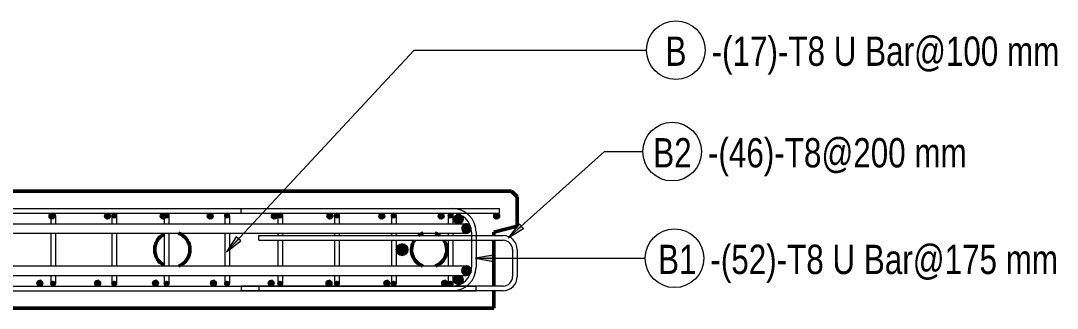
# Model space of a CAD drawing. Header units: millimetres. Extents: x -5092 to 6076, y 17515 to 18426.
# Drawn here: x -3367 to -1601, y 17935 to 18426 of the extents above; entities that cross this region are included whole.
import ezdxf

# ---------------------------------------------------------------- set-up
doc = ezdxf.new("R2010")
doc.units = ezdxf.units.MM
for name, color, linetype, lineweight in [('A-WALL', 113, 'Continuous', 25), ('S-RBAR', 171, 'Continuous', 18), ('S-RBAR-IDEN', 171, 'Continuous', 9)]:
    doc.layers.add(name, color=color, linetype=linetype, lineweight=lineweight)
doc.styles.add('Nirmala UI Semilight', font='NirmalaS.ttf', dxfattribs={"width": 0.8, "height": 50})

# ---------------------------------------------------------------- blocks, each defined once
blk = doc.blocks.new('M_Rebar Tag_rfa Dimension - ARROW-793927-Elevation Top 1')
at = {"layer": 'S-RBAR-IDEN'}
blk.add_circle((-2253.3, 18020.7), 50, dxfattribs=at)

msp = doc.modelspace()

# ---------------------------------------------------------------- hatches: boundary and pattern name
at = {"layer": 'S-RBAR'}
h = msp.add_hatch(color=256, dxfattribs=at)
edge = h.paths.add_edge_path()
edge.add_arc((-3313.8, 18092.4), 5, 0, 360)
for points in [[(-3315.4, 18087.7), (-3309.8, 18089.5), (-3309.8, 18095.4), (-3315.4, 18097.2), (-3318.8, 18092.4), (-3315.6, 18088)], [(-3313.1, 18089.6), (-3308.6, 18091.1), (-3308.6, 18095.8), (-3313.1, 18097.2), (-3315.9, 18093.4), (-3315.6, 18093.1)], [(-3220.7, 18087.7), (-3215.1, 18089.5), (-3215.1, 18095.4), (-3220.7, 18097.2), (-3224.1, 18092.4)], [(-3208.9, 18089.6), (-3204.4, 18091.1), (-3204.4, 18095.8), (-3208.9, 18097.2), (-3211.6, 18093.4)], [(-3126, 18087.7), (-3120.4, 18089.5), (-3120.4, 18095.4), (-3126, 18097.2), (-3129.4, 18092.4)], [(-3119.7, 18089.6), (-3115.2, 18091.1), (-3115.2, 18095.8), (-3119.7, 18097.2), (-3122.4, 18093.4)], [(-3045.6, 18087.7), (-3040, 18089.5), (-3040, 18095.4), (-3045.6, 18097.2), (-3049.1, 18092.4)], [(-3016.7, 18089.6), (-3012.2, 18091.1), (-3012.2, 18095.8), (-3016.7, 18097.2), (-3019.5, 18093.4)], [(-2936.6, 18087.7), (-2931, 18089.5), (-2931, 18095.4), (-2936.6, 18097.2), (-2940, 18092.4)], [(-2926.2, 18089.6), (-2921.8, 18091.1), (-2921.8, 18095.8), (-2926.2, 18097.2), (-2929, 18093.4)], [(-2841.8, 18087.7), (-2836.3, 18089.5), (-2836.3, 18095.4), (-2841.8, 18097.2), (-2845.3, 18092.4)], [(-2829.5, 18089.6), (-2825, 18091.1), (-2825, 18095.8), (-2829.5, 18097.2), (-2832.3, 18093.4)], [(-2753.4, 18087.7), (-2747.8, 18089.5), (-2747.8, 18095.4), (-2753.4, 18097.2), (-2756.9, 18092.4)], [(-2732.8, 18089.6), (-2728.3, 18091.1), (-2728.3, 18095.8), (-2732.8, 18097.2), (-2735.6, 18093.4)], [(-2652.4, 18087.7), (-2646.9, 18089.5), (-2646.9, 18095.4), (-2652.4, 18097.2), (-2655.9, 18092.4)], [(-2636.1, 18089.6), (-2631.6, 18091.1), (-2631.6, 18095.8), (-2636.1, 18097.2), (-2638.8, 18093.4)], [(-2621.5, 18079.4), (-2615.2, 18082.4), (-2613.7, 18089.2), (-2618, 18094.6), (-2624.9, 18094.6), (-2629.2, 18089.2), (-2627.7, 18082.4)], [(-2557.7, 18087.7), (-2552.2, 18089.5), (-2552.2, 18095.4), (-2557.7, 18097.2), (-2561.2, 18092.4)], [(-2607.8, 18063.4), (-2601.6, 18066.4), (-2600.1, 18072.6), (-2600.5, 18073.7), (-2604.4, 18078.6), (-2611.3, 18078.6), (-2615.6, 18073.2), (-2614.1, 18066.4)], [(-2717.3, 18025.4), (-2710.2, 18028.4), (-2707.3, 18035.4), (-2710.2, 18042.5), (-2717.3, 18045.4), (-2724.4, 18042.5), (-2727.3, 18035.4), (-2724.4, 18028.4)], [(-2607.8, 17991.6), (-2601.6, 17994.6), (-2600, 18001.3), (-2604.4, 18006.8), (-2611.3, 18006.8), (-2615.6, 18001.3), (-2614.1, 17994.6), (-2611.3, 17993.2)], [(-3332.8, 17973.7), (-3329.4, 17978.4), (-3332.8, 17983.2), (-3338.4, 17981.4), (-3338.4, 17975.5)], [(-3313.1, 17973.6), (-3308.6, 17975.1), (-3308.6, 17979.8), (-3313.1, 17981.2), (-3315.9, 17977.4), (-3315.6, 17977.1)], [(-3234.3, 17973.7), (-3230.9, 17978.4), (-3234.3, 17983.2), (-3239.9, 17981.4), (-3239.9, 17975.5)], [(-3208.9, 17973.6), (-3204.4, 17975.1), (-3204.4, 17979.8), (-3208.9, 17981.2), (-3211.6, 17977.4)], [(-3135.8, 17973.7), (-3132.3, 17978.4), (-3135.8, 17983.2), (-3141.4, 17981.4), (-3141.4, 17975.5)], [(-3119.7, 17973.6), (-3115.2, 17975.1), (-3115.2, 17979.8), (-3119.7, 17981.2), (-3122.4, 17977.4)], [(-3037.3, 17973.7), (-3033.8, 17978.4), (-3037.3, 17983.2), (-3042.9, 17981.4), (-3042.9, 17975.5)], [(-3016.7, 17973.6), (-3012.2, 17975.1), (-3012.2, 17979.8), (-3016.7, 17981.2), (-3019.5, 17977.4)], [(-2938.8, 17973.7), (-2935.3, 17978.4), (-2938.8, 17983.2), (-2944.4, 17981.4), (-2944.4, 17975.5)], [(-2926.2, 17973.6), (-2921.8, 17975.1), (-2921.8, 17979.8), (-2926.2, 17981.2), (-2929, 17977.4)], [(-2840.3, 17973.7), (-2836.8, 17978.4), (-2840.3, 17983.2), (-2845.9, 17981.4), (-2845.9, 17975.5)], [(-2829.5, 17973.6), (-2825, 17975.1), (-2825, 17979.8), (-2829.5, 17981.2), (-2832.3, 17977.4)], [(-2741.8, 17973.7), (-2738.3, 17978.4), (-2741.8, 17983.2), (-2747.4, 17981.4), (-2747.4, 17975.5)], [(-2732.8, 17973.6), (-2728.3, 17975.1), (-2728.3, 17979.8), (-2732.8, 17981.2), (-2735.6, 17977.4)], [(-2643.3, 17973.7), (-2639.8, 17978.4), (-2643.3, 17983.2), (-2648.9, 17981.4), (-2648.9, 17975.5)], [(-2636.1, 17973.6), (-2631.6, 17975.1), (-2631.6, 17979.8), (-2636.1, 17981.2), (-2638.8, 17977.4)], [(-2621.5, 17975.7), (-2615.2, 17978.7), (-2613.7, 17985.5), (-2618, 17990.9), (-2624.9, 17990.9), (-2629.2, 17985.5), (-2627.7, 17978.7)]]:
    msp.add_hatch(color=256, dxfattribs=at).paths.add_polyline_path(points)
h = msp.add_hatch(color=256, dxfattribs=at)
edge = h.paths.add_edge_path()
edge.add_arc((-3311.9, 18093.4), 4, 0, 360)
h = msp.add_hatch(color=256, dxfattribs=at)
edge = h.paths.add_edge_path()
edge.add_arc((-3219.1, 18092.4), 5, 0, 360)
h = msp.add_hatch(color=256, dxfattribs=at)
edge = h.paths.add_edge_path()
edge.add_arc((-3207.6, 18093.4), 4, 0, 360)
h = msp.add_hatch(color=256, dxfattribs=at)
edge = h.paths.add_edge_path()
edge.add_arc((-3124.4, 18092.4), 5, 0, 360)
h = msp.add_hatch(color=256, dxfattribs=at)
edge = h.paths.add_edge_path()
edge.add_arc((-3118.4, 18093.4), 4, 0, 360)
h = msp.add_hatch(color=256, dxfattribs=at)
edge = h.paths.add_edge_path()
edge.add_arc((-3044.1, 18092.4), 5, 0, 360)
h = msp.add_hatch(color=256, dxfattribs=at)
edge = h.paths.add_edge_path()
edge.add_arc((-3015.5, 18093.4), 4, 0, 360)
h = msp.add_hatch(color=256, dxfattribs=at)
edge = h.paths.add_edge_path()
edge.add_arc((-2935, 18092.4), 5, 0, 360)
h = msp.add_hatch(color=256, dxfattribs=at)
edge = h.paths.add_edge_path()
edge.add_arc((-2925, 18093.4), 4, 0, 360)
h = msp.add_hatch(color=256, dxfattribs=at)
edge = h.paths.add_edge_path()
edge.add_arc((-2840.3, 18092.4), 5, 0, 360)
h = msp.add_hatch(color=256, dxfattribs=at)
edge = h.paths.add_edge_path()
edge.add_arc((-2828.3, 18093.4), 4, 0, 360)
h = msp.add_hatch(color=256, dxfattribs=at)
edge = h.paths.add_edge_path()
edge.add_arc((-2751.9, 18092.4), 5, 0, 360)
h = msp.add_hatch(color=256, dxfattribs=at)
edge = h.paths.add_edge_path()
edge.add_arc((-2731.6, 18093.4), 4, 0, 360)
h = msp.add_hatch(color=256, dxfattribs=at)
edge = h.paths.add_edge_path()
edge.add_arc((-2650.9, 18092.4), 5, 0, 360)
h = msp.add_hatch(color=256, dxfattribs=at)
edge = h.paths.add_edge_path()
edge.add_arc((-2634.8, 18093.4), 4, 0, 360)
h = msp.add_hatch(color=256, dxfattribs=at)
edge = h.paths.add_edge_path()
edge.add_arc((-2621.5, 18087.4), 8, 0, 360)
h = msp.add_hatch(color=256, dxfattribs=at)
edge = h.paths.add_edge_path()
edge.add_arc((-2556.2, 18092.4), 5, 0, 360)
h = msp.add_hatch(color=256, dxfattribs=at)
edge = h.paths.add_edge_path()
edge.add_arc((-2607.8, 18071.4), 8, 15.5383, 270)
edge.add_line((-2607.8, 18063.4), (-2607.8, 18071.4))
edge.add_line((-2607.8, 18071.4), (-2600.1, 18073.5))
h = msp.add_hatch(color=256, dxfattribs=at)
edge = h.paths.add_edge_path()
edge.add_arc((-2607.8, 18071.4), 8, 270, 368.8793)
edge.add_line((-2599.9, 18072.6), (-2607.8, 18071.4))
edge.add_line((-2607.8, 18071.4), (-2607.8, 18063.4))
h = msp.add_hatch(color=256, dxfattribs=at)
edge = h.paths.add_edge_path()
edge.add_arc((-2717.3, 18035.4), 10, 0, 360)
h = msp.add_hatch(color=256, dxfattribs=at)
edge = h.paths.add_edge_path()
edge.add_arc((-2607.8, 17999.6), 8, 0, 360)
h = msp.add_hatch(color=256, dxfattribs=at)
edge = h.paths.add_edge_path()
edge.add_arc((-3334.4, 17978.4), 5, 0, 360)
h = msp.add_hatch(color=256, dxfattribs=at)
edge = h.paths.add_edge_path()
edge.add_arc((-3311.9, 17977.4), 4, 0, 360)
h = msp.add_hatch(color=256, dxfattribs=at)
edge = h.paths.add_edge_path()
edge.add_arc((-3235.9, 17978.4), 5, 0, 360)
h = msp.add_hatch(color=256, dxfattribs=at)
edge = h.paths.add_edge_path()
edge.add_arc((-3207.6, 17977.4), 4, 0, 360)
h = msp.add_hatch(color=256, dxfattribs=at)
edge = h.paths.add_edge_path()
edge.add_arc((-3137.3, 17978.4), 5, 0, 360)
h = msp.add_hatch(color=256, dxfattribs=at)
edge = h.paths.add_edge_path()
edge.add_arc((-3118.4, 17977.4), 4, 0, 360)
h = msp.add_hatch(color=256, dxfattribs=at)
edge = h.paths.add_edge_path()
edge.add_arc((-3038.8, 17978.4), 5, 0, 360)
h = msp.add_hatch(color=256, dxfattribs=at)
edge = h.paths.add_edge_path()
edge.add_arc((-3015.5, 17977.4), 4, 0, 360)
h = msp.add_hatch(color=256, dxfattribs=at)
edge = h.paths.add_edge_path()
edge.add_arc((-2940.3, 17978.4), 5, 0, 360)
h = msp.add_hatch(color=256, dxfattribs=at)
edge = h.paths.add_edge_path()
edge.add_arc((-2925, 17977.4), 4, 0, 360)
h = msp.add_hatch(color=256, dxfattribs=at)
edge = h.paths.add_edge_path()
edge.add_arc((-2841.8, 17978.4), 5, 0, 360)
h = msp.add_hatch(color=256, dxfattribs=at)
edge = h.paths.add_edge_path()
edge.add_arc((-2828.3, 17977.4), 4, 0, 360)
h = msp.add_hatch(color=256, dxfattribs=at)
edge = h.paths.add_edge_path()
edge.add_arc((-2743.3, 17978.4), 5, 0, 360)
h = msp.add_hatch(color=256, dxfattribs=at)
edge = h.paths.add_edge_path()
edge.add_arc((-2731.6, 17977.4), 4, 0, 360)
h = msp.add_hatch(color=256, dxfattribs=at)
edge = h.paths.add_edge_path()
edge.add_arc((-2644.8, 17978.4), 5, 0, 360)
h = msp.add_hatch(color=256, dxfattribs=at)
edge = h.paths.add_edge_path()
edge.add_arc((-2634.8, 17977.4), 4, 0, 360)
h = msp.add_hatch(color=256, dxfattribs=at)
edge = h.paths.add_edge_path()
edge.add_arc((-2621.5, 17983.7), 8, 0, 360)
at = {"layer": 'S-RBAR-IDEN'}
for points in [[(-2536.5, 18055.5), (-2510.6, 18071.7), (-2517.7, 18079.5)], [(-3016.6, 18031.8), (-2992.3, 18050.2), (-3000.1, 18057.4)], [(-2592.4, 18020.7), (-2562.4, 18015.4), (-2562.4, 18026)]]:
    msp.add_hatch(color=256, dxfattribs=at).paths.add_polyline_path(points)

# ---------------------------------------------------------------- linework, layer by layer
at = {"layer": 'A-WALL', "lineweight": 50}
for p, q in [((-2531.2, 18135.4), (-4286.2, 18135.4)), ((-2521.2, 18125.4), (-2531.2, 18135.4)), ((-2521.2, 18075.4), (-2521.2, 18125.4)), ((-2561.2, 18065.4), (-2521.2, 18075.4)), ((-2561.2, 18059.4), (-2561.2, 18065.4)), ((-2561.2, 17973.4), (-2561.2, 18051.4)), ((-2561.2, 17935.4), (-2561.2, 17965.4)), ((-4256.2, 17935.4), (-2561.2, 17935.4))]:
    msp.add_line(p, q, dxfattribs=at)
for centre, start, end in [((-3108.7, 18035.4), 290.7515, 69.5415), ((-2671.2, 18035.4), 110.4585, 126.7336), ((-2671.2, 18035.4), 53.2664, 69.5415), ((-3108.7, 18035.4), 117.587, 242.413), ((-2671.2, 18035.4), 147.5159, 249.2485), ((-2671.2, 18035.4), 290.7515, 32.4841)]:
    msp.add_arc(centre, 30, start, end, dxfattribs=at)
at = {"layer": 'S-RBAR'}
for p, q in [((-4266.2, 18105.4), (-2551.2, 18105.4)), ((-2991.2, 18105.4), (-2631.2, 18105.4)), ((-2991.2, 18097.4), (-2991.2, 18105.4)), ((-2551.2, 18097.4), (-2551.2, 18105.4)), ((-4266.2, 18097.4), (-2551.2, 18097.4)), ((-3315.4, 18097.2), (-3318.8, 18092.4)), ((-3318.8, 18092.4), (-3315.6, 18088)), ((-3313.1, 18097.2), (-3315.9, 18093.4)), ((-3315.9, 18093.4), (-3315.9, 18079.6)), ((-3315.9, 18093.4), (-3315.6, 18093.1)), ((-3315.6, 18093.1), (-3313.1, 18089.6)), ((-3315.6, 18088), (-3315.4, 18087.7)), ((-3309.8, 18095.4), (-3315.4, 18097.2)), ((-3315.4, 18087.7), (-3309.8, 18089.5)), ((-3308.6, 18095.8), (-3313.1, 18097.2)), ((-3313.1, 18089.6), (-3308.6, 18091.1)), ((-3309.8, 18089.5), (-3309.8, 18095.4)), ((-3308.6, 18091.1), (-3308.6, 18095.8)), ((-3307.9, 18093.4), (-3307.9, 18079.6)), ((-3220.7, 18097.2), (-3224.1, 18092.4)), ((-3224.1, 18092.4), (-3220.7, 18087.7)), ((-3215.1, 18095.4), (-3220.7, 18097.2)), ((-3220.7, 18087.7), (-3215.1, 18089.5)), ((-3215.1, 18089.5), (-3215.1, 18095.4)), ((-3208.9, 18097.2), (-3211.6, 18093.4)), ((-3211.6, 18093.4), (-3211.6, 18079.6)), ((-3211.6, 18093.4), (-3208.9, 18089.6)), ((-3204.4, 18095.8), (-3208.9, 18097.2)), ((-3208.9, 18089.6), (-3204.4, 18091.1)), ((-3204.4, 18091.1), (-3204.4, 18095.8)), ((-3203.6, 18093.4), (-3203.6, 18079.6)), ((-3126, 18097.2), (-3129.4, 18092.4)), ((-3129.4, 18092.4), (-3126, 18087.7)), ((-3120.4, 18095.4), (-3126, 18097.2)), ((-3126, 18087.7), (-3120.4, 18089.5)), ((-3119.7, 18097.2), (-3122.4, 18093.4)), ((-3122.4, 18093.4), (-3122.4, 18079.6)), ((-3122.4, 18093.4), (-3119.7, 18089.6)), ((-3120.4, 18089.5), (-3120.4, 18095.4)), ((-3115.2, 18095.8), (-3119.7, 18097.2)), ((-3119.7, 18089.6), (-3115.2, 18091.1)), ((-3115.2, 18091.1), (-3115.2, 18095.8)), ((-3114.4, 18093.4), (-3114.4, 18079.6)), ((-3045.6, 18097.2), (-3049.1, 18092.4)), ((-3049.1, 18092.4), (-3045.6, 18087.7)), ((-3040, 18095.4), (-3045.6, 18097.2)), ((-3045.6, 18087.7), (-3040, 18089.5)), ((-3040, 18089.5), (-3040, 18095.4)), ((-3016.7, 18097.2), (-3019.5, 18093.4)), ((-3019.5, 18093.4), (-3019.5, 18079.6)), ((-3019.5, 18093.4), (-3016.7, 18089.6)), ((-3012.2, 18095.8), (-3016.7, 18097.2)), ((-3016.7, 18089.6), (-3012.2, 18091.1)), ((-3012.2, 18091.1), (-3012.2, 18095.8)), ((-3011.5, 18093.4), (-3011.5, 18079.6)), ((-2991.2, 18097.4), (-2631.2, 18097.4)), ((-2936.6, 18097.2), (-2940, 18092.4)), ((-2940, 18092.4), (-2936.6, 18087.7)), ((-2931, 18095.4), (-2936.6, 18097.2)), ((-2936.6, 18087.7), (-2931, 18089.5)), ((-2931, 18089.5), (-2931, 18095.4)), ((-2926.2, 18097.2), (-2929, 18093.4)), ((-2929, 18093.4), (-2929, 18079.6)), ((-2929, 18093.4), (-2926.2, 18089.6)), ((-2921.8, 18095.8), (-2926.2, 18097.2)), ((-2926.2, 18089.6), (-2921.8, 18091.1)), ((-2921.8, 18091.1), (-2921.8, 18095.8)), ((-2921, 18093.4), (-2921, 18079.6)), ((-2841.8, 18097.2), (-2845.3, 18092.4)), ((-2845.3, 18092.4), (-2841.8, 18087.7)), ((-2836.3, 18095.4), (-2841.8, 18097.2)), ((-2841.8, 18087.7), (-2836.3, 18089.5)), ((-2836.3, 18089.5), (-2836.3, 18095.4)), ((-2829.5, 18097.2), (-2832.3, 18093.4)), ((-2832.3, 18093.4), (-2832.3, 18079.6)), ((-2832.3, 18093.4), (-2829.5, 18089.6)), ((-2825, 18095.8), (-2829.5, 18097.2)), ((-2829.5, 18089.6), (-2825, 18091.1)), ((-2825, 18091.1), (-2825, 18095.8)), ((-2824.3, 18093.4), (-2824.3, 18079.6)), ((-2753.4, 18097.2), (-2756.9, 18092.4)), ((-2756.9, 18092.4), (-2753.4, 18087.7)), ((-2747.8, 18095.4), (-2753.4, 18097.2)), ((-2753.4, 18087.7), (-2747.8, 18089.5)), ((-2747.8, 18089.5), (-2747.8, 18095.4)), ((-2732.8, 18097.2), (-2735.6, 18093.4)), ((-2735.6, 18093.4), (-2735.6, 18079.6)), ((-2735.6, 18093.4), (-2732.8, 18089.6)), ((-2728.3, 18095.8), (-2732.8, 18097.2)), ((-2732.8, 18089.6), (-2728.3, 18091.1)), ((-2728.3, 18091.1), (-2728.3, 18095.8)), ((-2727.6, 18093.4), (-2727.6, 18079.6)), ((-2652.4, 18097.2), (-2655.9, 18092.4)), ((-2655.9, 18092.4), (-2652.4, 18087.7)), ((-2646.9, 18095.4), (-2652.4, 18097.2)), ((-2652.4, 18087.7), (-2646.9, 18089.5)), ((-2646.9, 18089.5), (-2646.9, 18095.4)), ((-2636.1, 18097.2), (-2638.8, 18093.4)), ((-2638.8, 18093.4), (-2638.8, 18079.6)), ((-2638.8, 18093.4), (-2636.1, 18089.6)), ((-2631.6, 18095.8), (-2636.1, 18097.2)), ((-2636.1, 18089.6), (-2631.6, 18091.1)), ((-2631.6, 18091.1), (-2631.6, 18095.8)), ((-2630.8, 18093.4), (-2630.8, 18079.6)), ((-2624.9, 18094.6), (-2629.2, 18089.2)), ((-2629.2, 18089.2), (-2627.7, 18082.4)), ((-2627.7, 18082.4), (-2621.5, 18079.4)), ((-2618, 18094.6), (-2624.9, 18094.6)), ((-2621.5, 18079.4), (-2615.2, 18082.4)), ((-2613.7, 18089.2), (-2618, 18094.6)), ((-2615.2, 18082.4), (-2613.7, 18089.2)), ((-2557.7, 18097.2), (-2561.2, 18092.4)), ((-2561.2, 18092.4), (-2557.7, 18087.7)), ((-2552.2, 18095.4), (-2557.7, 18097.2)), ((-2557.7, 18087.7), (-2552.2, 18089.5)), ((-2552.2, 18089.5), (-2552.2, 18095.4)), ((-4154.1, 18079.4), (-2663.3, 18079.4)), ((-4154.1, 18063.4), (-2663.3, 18063.4)), ((-3315.9, 18063.4), (-3315.9, 18057.4)), ((-3307.9, 18063.4), (-3307.9, 18057.4)), ((-3211.6, 18063.4), (-3211.6, 18057.4)), ((-3203.6, 18063.4), (-3203.6, 18057.4)), ((-3122.4, 18063.4), (-3122.4, 18057.4)), ((-3114.4, 18063.4), (-3114.4, 18057.4)), ((-3019.5, 18063.4), (-3019.5, 18057.4)), ((-3011.5, 18063.4), (-3011.5, 18057.4)), ((-2929, 18063.4), (-2929, 18059.5)), ((-2921, 18063.4), (-2921, 18059.5)), ((-2832.3, 18063.4), (-2832.3, 18059.5)), ((-2824.3, 18063.4), (-2824.3, 18059.5)), ((-2735.6, 18063.4), (-2735.6, 18059.5)), ((-2727.6, 18063.4), (-2727.6, 18059.5)), ((-2663.3, 18079.4), (-2607.8, 18079.4)), ((-2663.3, 18063.4), (-2607.8, 18063.4)), ((-2638.8, 18063.4), (-2638.8, 18059.5)), ((-2630.8, 18063.4), (-2630.8, 18059.5)), ((-2611.3, 18078.6), (-2615.6, 18073.2)), ((-2615.6, 18073.2), (-2614.1, 18066.4)), ((-2614.1, 18066.4), (-2607.8, 18063.4)), ((-2604.4, 18078.6), (-2611.3, 18078.6)), ((-2607.8, 18071.4), (-2600.1, 18073.5)), ((-2599.9, 18072.6), (-2607.8, 18071.4)), ((-2607.8, 18071.4), (-2607.8, 18063.4)), ((-2607.8, 18063.4), (-2607.8, 18071.4)), ((-2607.8, 18063.4), (-2601.6, 18066.4)), ((-2600.5, 18073.7), (-2604.4, 18078.6)), ((-2601.6, 18066.4), (-2600.1, 18072.6)), ((-2600.1, 18072.6), (-2600.5, 18073.7)), ((-2599.2, 18065.4), (-2599.2, 18005.4)), ((-2591.2, 18065.4), (-2591.2, 18005.4)), ((-3315.9, 18057.4), (-3315.9, 18013.4)), ((-3307.9, 18057.4), (-3307.9, 18013.4)), ((-3211.6, 18057.4), (-3211.6, 18013.4)), ((-3203.6, 18057.4), (-3203.6, 18013.4)), ((-3122.4, 18057.4), (-3122.4, 18013.4)), ((-3114.4, 18057.4), (-3114.4, 18013.4)), ((-3019.5, 18057.4), (-3019.5, 18013.4)), ((-3011.5, 18057.4), (-3011.5, 18013.4)), ((-2961.2, 18059.4), (-2545.2, 18059.4)), ((-2961.2, 18051.4), (-2961.2, 18059.4)), ((-2961.2, 18051.4), (-2545.2, 18051.4)), ((-2929, 18051.4), (-2929, 18013.4)), ((-2921, 18051.4), (-2921, 18013.4)), ((-2832.3, 18051.4), (-2832.3, 18013.4)), ((-2824.3, 18051.4), (-2824.3, 18013.4)), ((-2735.6, 18051.4), (-2735.6, 18013.4)), ((-2727.6, 18051.4), (-2727.6, 18013.4)), ((-2638.8, 18051.4), (-2638.8, 18013.4)), ((-2630.8, 18051.4), (-2630.8, 18013.4)), ((-2724.4, 18042.5), (-2727.3, 18035.4)), ((-2727.3, 18035.4), (-2724.4, 18028.4)), ((-2717.3, 18045.4), (-2724.4, 18042.5)), ((-2724.4, 18028.4), (-2717.3, 18025.4)), ((-2710.2, 18042.5), (-2717.3, 18045.4)), ((-2717.3, 18025.4), (-2710.2, 18028.4)), ((-2707.3, 18035.4), (-2710.2, 18042.5)), ((-2710.2, 18028.4), (-2707.3, 18035.4)), ((-2529.2, 18035.4), (-2529.2, 17989.4)), ((-2521.2, 18035.4), (-2521.2, 17989.4)), ((-3315.9, 18013.4), (-3315.9, 18007.5)), ((-3307.9, 18013.4), (-3307.9, 18007.5)), ((-3211.6, 18013.4), (-3211.6, 18007.5)), ((-3203.6, 18013.4), (-3203.6, 18007.5)), ((-3122.4, 18013.4), (-3122.4, 18007.5)), ((-3114.4, 18013.4), (-3114.4, 18007.5)), ((-3019.5, 18013.4), (-3019.5, 18007.5)), ((-3011.5, 18013.4), (-3011.5, 18007.5)), ((-2929, 18013.4), (-2929, 18007.5)), ((-2921, 18013.4), (-2921, 18007.5)), ((-2832.3, 18013.4), (-2832.3, 18007.5)), ((-2824.3, 18013.4), (-2824.3, 18007.5)), ((-2735.6, 18013.4), (-2735.6, 18007.5)), ((-2727.6, 18013.4), (-2727.6, 18007.5)), ((-2638.8, 18013.4), (-2638.8, 18007.5)), ((-2630.8, 18013.4), (-2630.8, 18007.5)), ((-4154.1, 18007.6), (-2663.3, 18007.6)), ((-2663.3, 18007.6), (-2607.8, 18007.6)), ((-2611.3, 18006.8), (-2615.6, 18001.3)), ((-2615.6, 18001.3), (-2614.1, 17994.6)), ((-2614.1, 17994.6), (-2611.3, 17993.2)), ((-2604.4, 18006.8), (-2611.3, 18006.8)), ((-2611.3, 17993.2), (-2607.8, 17991.6)), ((-2607.8, 17991.6), (-2601.6, 17994.6)), ((-2600, 18001.3), (-2604.4, 18006.8)), ((-2601.6, 17994.6), (-2600, 18001.3)), ((-4154.1, 17991.6), (-2663.3, 17991.6)), ((-3332.8, 17983.2), (-3338.4, 17981.4)), ((-3338.4, 17981.4), (-3338.4, 17975.5)), ((-3338.4, 17975.5), (-3332.8, 17973.7)), ((-3329.4, 17978.4), (-3332.8, 17983.2)), ((-3332.8, 17973.7), (-3329.4, 17978.4)), ((-3315.9, 17991.4), (-3315.9, 17977.4)), ((-3313.1, 17981.2), (-3315.9, 17977.4)), ((-3315.9, 17977.4), (-3315.6, 17977.1)), ((-3315.6, 17977.1), (-3313.1, 17973.6)), ((-3308.6, 17979.8), (-3313.1, 17981.2)), ((-3313.1, 17973.6), (-3308.6, 17975.1)), ((-3308.6, 17975.1), (-3308.6, 17979.8)), ((-3307.9, 17991.4), (-3307.9, 17977.4)), ((-3234.3, 17983.2), (-3239.9, 17981.4)), ((-3239.9, 17981.4), (-3239.9, 17975.5)), ((-3239.9, 17975.5), (-3234.3, 17973.7)), ((-3230.9, 17978.4), (-3234.3, 17983.2)), ((-3234.3, 17973.7), (-3230.9, 17978.4)), ((-3211.6, 17991.4), (-3211.6, 17977.4)), ((-3208.9, 17981.2), (-3211.6, 17977.4)), ((-3211.6, 17977.4), (-3208.9, 17973.6)), ((-3204.4, 17979.8), (-3208.9, 17981.2)), ((-3208.9, 17973.6), (-3204.4, 17975.1)), ((-3204.4, 17975.1), (-3204.4, 17979.8)), ((-3203.6, 17991.4), (-3203.6, 17977.4)), ((-3135.8, 17983.2), (-3141.4, 17981.4)), ((-3141.4, 17981.4), (-3141.4, 17975.5)), ((-3141.4, 17975.5), (-3135.8, 17973.7)), ((-3132.3, 17978.4), (-3135.8, 17983.2)), ((-3135.8, 17973.7), (-3132.3, 17978.4)), ((-3122.4, 17991.4), (-3122.4, 17977.4)), ((-3119.7, 17981.2), (-3122.4, 17977.4)), ((-3122.4, 17977.4), (-3119.7, 17973.6)), ((-3115.2, 17979.8), (-3119.7, 17981.2)), ((-3119.7, 17973.6), (-3115.2, 17975.1)), ((-3115.2, 17975.1), (-3115.2, 17979.8)), ((-3114.4, 17991.4), (-3114.4, 17977.4)), ((-3037.3, 17983.2), (-3042.9, 17981.4)), ((-3042.9, 17981.4), (-3042.9, 17975.5)), ((-3042.9, 17975.5), (-3037.3, 17973.7)), ((-3033.8, 17978.4), (-3037.3, 17983.2)), ((-3037.3, 17973.7), (-3033.8, 17978.4)), ((-3019.5, 17991.4), (-3019.5, 17977.4)), ((-3016.7, 17981.2), (-3019.5, 17977.4)), ((-3019.5, 17977.4), (-3016.7, 17973.6)), ((-3012.2, 17979.8), (-3016.7, 17981.2)), ((-3016.7, 17973.6), (-3012.2, 17975.1)), ((-3012.2, 17975.1), (-3012.2, 17979.8)), ((-3011.5, 17991.4), (-3011.5, 17977.4)), ((-2938.8, 17983.2), (-2944.4, 17981.4)), ((-2944.4, 17981.4), (-2944.4, 17975.5)), ((-2944.4, 17975.5), (-2938.8, 17973.7)), ((-2935.3, 17978.4), (-2938.8, 17983.2)), ((-2938.8, 17973.7), (-2935.3, 17978.4)), ((-2929, 17991.4), (-2929, 17977.4)), ((-2926.2, 17981.2), (-2929, 17977.4)), ((-2929, 17977.4), (-2926.2, 17973.6)), ((-2921.8, 17979.8), (-2926.2, 17981.2)), ((-2926.2, 17973.6), (-2921.8, 17975.1)), ((-2921.8, 17975.1), (-2921.8, 17979.8)), ((-2921, 17991.4), (-2921, 17977.4)), ((-2840.3, 17983.2), (-2845.9, 17981.4)), ((-2845.9, 17981.4), (-2845.9, 17975.5)), ((-2845.9, 17975.5), (-2840.3, 17973.7)), ((-2836.8, 17978.4), (-2840.3, 17983.2)), ((-2840.3, 17973.7), (-2836.8, 17978.4)), ((-2832.3, 17991.4), (-2832.3, 17977.4)), ((-2829.5, 17981.2), (-2832.3, 17977.4)), ((-2832.3, 17977.4), (-2829.5, 17973.6)), ((-2825, 17979.8), (-2829.5, 17981.2)), ((-2829.5, 17973.6), (-2825, 17975.1)), ((-2825, 17975.1), (-2825, 17979.8)), ((-2824.3, 17991.4), (-2824.3, 17977.4)), ((-2741.8, 17983.2), (-2747.4, 17981.4)), ((-2747.4, 17981.4), (-2747.4, 17975.5)), ((-2747.4, 17975.5), (-2741.8, 17973.7)), ((-2738.3, 17978.4), (-2741.8, 17983.2)), ((-2741.8, 17973.7), (-2738.3, 17978.4)), ((-2735.6, 17991.4), (-2735.6, 17977.4)), ((-2732.8, 17981.2), (-2735.6, 17977.4)), ((-2735.6, 17977.4), (-2732.8, 17973.6)), ((-2728.3, 17979.8), (-2732.8, 17981.2)), ((-2732.8, 17973.6), (-2728.3, 17975.1)), ((-2728.3, 17975.1), (-2728.3, 17979.8)), ((-2727.6, 17991.4), (-2727.6, 17977.4)), ((-2663.3, 17991.6), (-2607.8, 17991.6)), ((-2643.3, 17983.2), (-2648.9, 17981.4)), ((-2648.9, 17981.4), (-2648.9, 17975.5)), ((-2648.9, 17975.5), (-2643.3, 17973.7)), ((-2639.8, 17978.4), (-2643.3, 17983.2)), ((-2643.3, 17973.7), (-2639.8, 17978.4)), ((-2638.8, 17991.4), (-2638.8, 17977.4)), ((-2636.1, 17981.2), (-2638.8, 17977.4)), ((-2638.8, 17977.4), (-2636.1, 17973.6)), ((-2631.6, 17979.8), (-2636.1, 17981.2)), ((-2636.1, 17973.6), (-2631.6, 17975.1)), ((-2631.6, 17975.1), (-2631.6, 17979.8)), ((-2630.8, 17991.4), (-2630.8, 17977.4)), ((-2624.9, 17990.9), (-2629.2, 17985.5)), ((-2629.2, 17985.5), (-2627.7, 17978.7)), ((-2627.7, 17978.7), (-2621.5, 17975.7)), ((-2618, 17990.9), (-2624.9, 17990.9)), ((-2621.5, 17975.7), (-2615.2, 17978.7)), ((-2613.7, 17985.5), (-2618, 17990.9)), ((-2615.2, 17978.7), (-2613.7, 17985.5)), ((-4226.2, 17973.4), (-2591.2, 17973.4)), ((-4226.2, 17965.4), (-2591.2, 17965.4)), ((-2631.2, 17973.4), (-2991.2, 17973.4)), ((-2991.2, 17973.4), (-2991.2, 17965.4)), ((-2631.2, 17965.4), (-2991.2, 17965.4)), ((-2545.2, 17973.4), (-2961.2, 17973.4)), ((-2961.2, 17973.4), (-2961.2, 17965.4)), ((-2545.2, 17965.4), (-2961.2, 17965.4)), ((-2591.2, 17965.4), (-2591.2, 17973.4))]:
    msp.add_line(p, q, dxfattribs=at)
for centre, radius in [((-3313.8, 18092.4), 5), ((-3311.9, 18093.4), 4), ((-3219.1, 18092.4), 5), ((-3207.6, 18093.4), 4), ((-3124.4, 18092.4), 5), ((-3118.4, 18093.4), 4), ((-3044.1, 18092.4), 5), ((-3015.5, 18093.4), 4), ((-2935, 18092.4), 5), ((-2925, 18093.4), 4), ((-2840.3, 18092.4), 5), ((-2828.3, 18093.4), 4), ((-2751.9, 18092.4), 5), ((-2731.6, 18093.4), 4), ((-2650.9, 18092.4), 5), ((-2634.8, 18093.4), 4), ((-2621.5, 18087.4), 8), ((-2556.2, 18092.4), 5), ((-2717.3, 18035.4), 10), ((-2607.8, 17999.6), 8), ((-3334.4, 17978.4), 5), ((-3311.9, 17977.4), 4), ((-3235.9, 17978.4), 5), ((-3207.6, 17977.4), 4), ((-3137.3, 17978.4), 5), ((-3118.4, 17977.4), 4), ((-3038.8, 17978.4), 5), ((-3015.5, 17977.4), 4), ((-2940.3, 17978.4), 5), ((-2925, 17977.4), 4), ((-2841.8, 17978.4), 5), ((-2828.3, 17977.4), 4), ((-2743.3, 17978.4), 5), ((-2731.6, 17977.4), 4), ((-2644.8, 17978.4), 5), ((-2634.8, 17977.4), 4), ((-2621.5, 17983.7), 8)]:
    msp.add_circle(centre, radius, dxfattribs=at)
for centre, radius, start, end in [((-2631.2, 18065.4), 40, 0, 90), ((-3311.9, 18093.4), 4, 0, 180), ((-3207.6, 18093.4), 4, 0, 180), ((-3118.4, 18093.4), 4, 0, 180), ((-3015.5, 18093.4), 4, 0, 180), ((-2925, 18093.4), 4, 0, 180), ((-2828.3, 18093.4), 4, 0, 180), ((-2731.6, 18093.4), 4, 0, 180), ((-2634.8, 18093.4), 4, 0, 180), ((-2631.2, 18065.4), 32, 0, 90), ((-2607.8, 18071.4), 8, 15.5383, 270), ((-2607.8, 18071.4), 8, 32.0663, 90), ((-2607.8, 18071.4), 8, 270, 8.8793), ((-2607.8, 18071.4), 8, 270, 355.746), ((-2545.2, 18035.4), 24, 0, 90), ((-2545.2, 18035.4), 16, 0, 90), ((-2631.2, 18005.4), 32, 270, 0), ((-2631.2, 18005.4), 40, 270, 0), ((-2607.8, 17999.6), 8, 4.0028, 90), ((-2607.8, 17999.6), 8, 270, 328.6703), ((-3311.9, 17977.4), 4, 180, 0), ((-3207.6, 17977.4), 4, 180, 0), ((-3118.4, 17977.4), 4, 180, 0), ((-3015.5, 17977.4), 4, 180, 0), ((-2925, 17977.4), 4, 180, 0), ((-2828.3, 17977.4), 4, 180, 0), ((-2731.6, 17977.4), 4, 180, 0), ((-2634.8, 17977.4), 4, 180, 0), ((-2545.2, 17989.4), 16, 270, 0), ((-2545.2, 17989.4), 24, 270, 360)]:
    msp.add_arc(centre, radius, start, end, dxfattribs=at)
at = {"layer": 'S-RBAR-IDEN'}
for p, q in [((-3016.6, 18031.8), (-2696.9, 18375.8)), ((-2696.9, 18375.8), (-2301.1, 18375.8)), ((-2536.5, 18055.5), (-2372.8, 18202.6)), ((-2372.8, 18202.6), (-2307.3, 18202.6)), ((-2517.7, 18079.5), (-2536.5, 18055.5)), ((-2536.5, 18055.5), (-2510.6, 18071.7)), ((-2510.6, 18071.7), (-2517.7, 18079.5)), ((-3000.1, 18057.4), (-3016.6, 18031.8)), ((-3016.6, 18031.8), (-2992.3, 18050.2)), ((-2992.3, 18050.2), (-3000.1, 18057.4)), ((-2562.4, 18026), (-2592.4, 18020.7)), ((-2592.4, 18020.7), (-2562.4, 18015.4)), ((-2592.4, 18020.7), (-2303.3, 18020.7)), ((-2562.4, 18015.4), (-2562.4, 18026))]:
    msp.add_line(p, q, dxfattribs=at)

# ---------------------------------------------------------------- block references
for p in [(2.2, 355), (-4, 181.8), (0, 0)]:
    msp.add_blockref('M_Rebar Tag_rfa Dimension - ARROW-793927-Elevation Top 1', p, dxfattribs=at)

# ---------------------------------------------------------------- texts
at = {"layer": 'S-RBAR-IDEN', "char_height": 50, "attachment_point": 1, "style": 'Nirmala UI Semilight'}
for s, insert, width in [('-(17)-T8 U Bar@100 mm', (-2190, 18398.8), 699.071), ('B', (-2268.5, 18398.8), 38.481), ('B2', (-2289.5, 18225.6), 74.397), ('-(46)-T8@200 mm', (-2196.2, 18225.6), 542.582), ('-(52)-T8 U Bar@175 mm', (-2192.2, 18043.8), 709.333), ('B1', (-2281.3, 18043.8), 64.135)]:
    msp.add_mtext(s, dxfattribs=dict(at, insert=insert, width=width))

doc.saveas('drawing.dxf')
